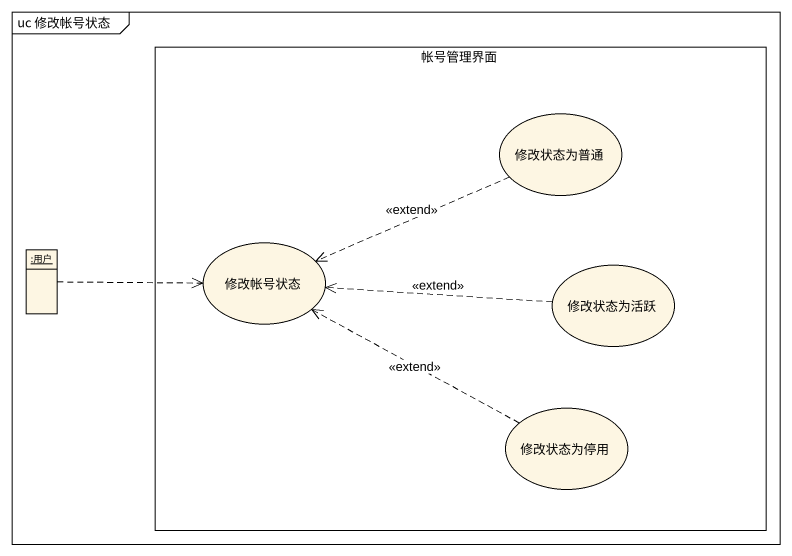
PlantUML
@startuml
mainframe uc 修改帐号状态
allowmixing
hide circle
hide empty members
rectangle 帐号管理界面 {
  usecase 修改状态为普通
  usecase 修改帐号状态
  usecase 修改状态为活跃
  usecase 修改状态为停用
}
object ":用户" as 用户
修改状态为普通 .left.> 修改帐号状态 : <<extend>>
用户 .right.> 修改帐号状态
修改状态为活跃 .left.> 修改帐号状态 : <<extend>>
修改状态为停用 .left.> 修改帐号状态 : <<extend>>
@enduml
